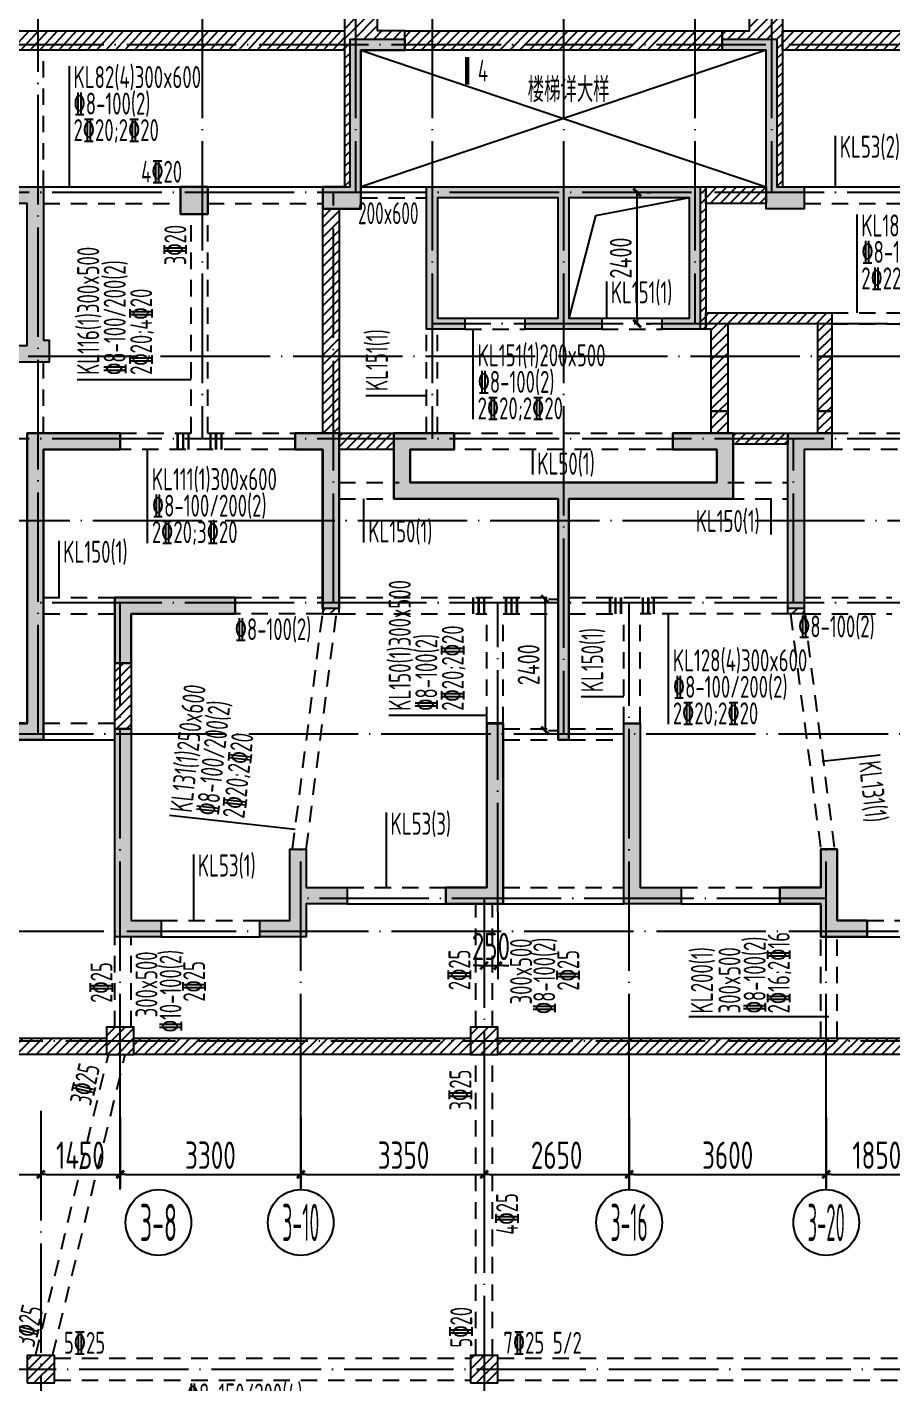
# Model space of a CAD drawing. Header units: millimetres. Extents: x 64473 to 386235, y 427387 to 703525.
# Drawn here: x 202196 to 217996, y 645745 to 670514 of the extents above; entities that cross this region are included whole.
import ezdxf
from ezdxf.enums import TextEntityAlignment as Align

# ---------------------------------------------------------------- set-up
doc = ezdxf.new("R2010")
doc.units = ezdxf.units.MM
doc.header["$LTSCALE"] = 100
doc.header["$PDMODE"] = 35
doc.header["$PDSIZE"] = 200
doc.linetypes.add('3', pattern=[5, 3, -2])
doc.linetypes.add('DOTE', pattern=[2.42, 2, -0.2, 0.02, -0.2])
for name, color, linetype in [('B-DIM', 1, 'Continuous'), ('B-TEXT', 7, 'Continuous'), ('B-开洞', 7, 'Continuous'), ('COLU', 7, 'Continuous'), ('colu-1层', 6, 'Continuous'), ('colu-主楼', 7, 'Continuous'), ('h填实-1层', 254, 'Continuous'), ('h斜线-1层', 7, 'Continuous'), ('h斜线-墙', 7, 'Continuous'), ('h斜线-柱', 7, 'Continuous'), ('L-AXIS', 3, 'Continuous'), ('L-dote', 253, 'DOTE'), ('L-TEXT', 6, 'Continuous'), ('L-箍筋', 1, 'Continuous'), ('Q-门框', 6, 'Continuous'), ('WALL', 3, 'Continuous'), ('wall-主楼', 2, 'Continuous'), ('wall-开洞', 5, 'Continuous'), ('垂直标注', 31, 'Continuous'), ('垂直钢筋', 27, 'Continuous'), ('梁', 4, 'Continuous'), ('梁虚线', 4, '3'), ('水平标注', 2, 'Continuous'), ('水平钢筋', 30, 'Continuous')]:
    doc.layers.add(name, color=color, linetype=linetype)
doc.styles.add('_TCH_AXIS', font='tssdeng.shx', dxfattribs={"width": 0.7, "bigfont": 'tssdchn.shx'})
doc.styles.add('COMPLEX', font='tssdeng.shx', dxfattribs={"width": 0.7, "bigfont": 'tssdchn.shx'})
doc.styles.get("Standard").update_dxf_attribs({"font": 'tssdeng.shx', "width": 0.7, "bigfont": 'tssdchn.shx'})
doc.styles.add('TSSD_Dimension', font='Tssdeng.shx', dxfattribs={"width": 0.7, "bigfont": 'tssdchn.shx'})
doc.dimstyles.new('TSSD_100_100$0', dxfattribs={"dimtxt": 300, "dimasz": 100, "dimexe": 250, "dimexo": 250, "dimgap": 100, "dimtad": 1, "dimdec": 0, "dimzin": 0, "dimdsep": 46, "dimtxsty": 'TSSD_Dimension', "dimblk": '_tsdbk', "dimblk1": '_tsdbk', "dimblk2": '_tsdbk', "dimsah": 1, "dimcen": 0, "dimclrt": 7, "dimadec": 0, "dimazin": 0, "dimtfac": 1, "dimtdec": 0, "dimtix": 1, "dimtmove": 2, "dimatfit": 3, "dimldrblk": '_tsdbk', "dimfxl": 1, "dimtolj": 1, "dimtzin": 0, "dimarcsym": 0})
pattern_1 = [(45, (-467527.32, -323147.44), (-89.802561, 89.802561), [])]
pattern_2 = [(45, (8572.51, -7581.39), (-89.802561, 89.802561), [])]

# ---------------------------------------------------------------- blocks, each defined once
blk = doc.blocks.new('_tsdbk')
blk.add_line((-1, 0), (0, 0))
at = {"const_width": 0.5}
blk.add_lwpolyline([(-0.7, -0.7), (0.7, 0.7)], dxfattribs=at)
blk = doc.blocks.new('*D26')
at = {"layer": 'B-DIM', "color": 0, "lineweight": -2}
for p, q in [((213343, 665195), (213343, 667395)), ((213512, 667495), (213593, 667495)), ((213512, 665095), (213593, 665095))]:
    blk.add_line(p, q, dxfattribs=at)
at = {"layer": 'Defpoints', "color": 0}
for p in [(213262, 667495), (213343, 667495), (213262, 665095)]:
    blk.add_point(p, dxfattribs=at)
at = {"layer": 'B-DIM', "color": 0, "lineweight": -2, "xscale": 100, "yscale": 100, "zscale": 100}
for p, rotation in [((213343, 667495), 90), ((213343, 665095), 270)]:
    blk.add_blockref('_tsdbk', p, dxfattribs=dict(at, rotation=rotation))
at = {"layer": 'B-DIM', "color": 7, "insert": (213043, 666295), "char_height": 400, "attachment_point": 5, "rotation": 90, "style": 'TSSD_Dimension'}
blk.add_mtext('\\A1;2400', dxfattribs=at)
blk = doc.blocks.new('*D34')
at = {"layer": 'B-DIM', "color": 0, "lineweight": -2}
for p, q in [((211659, 659965), (211659, 657765)), ((211722, 660065), (211909, 660065)), ((211722, 657665), (211909, 657665))]:
    blk.add_line(p, q, dxfattribs=at)
at = {"layer": 'Defpoints', "color": 0}
for p in [(211472, 660065), (211472, 657665), (211659, 657665)]:
    blk.add_point(p, dxfattribs=at)
at = {"layer": 'B-DIM', "color": 0, "lineweight": -2, "xscale": 100, "yscale": 100, "zscale": 100}
for p, rotation in [((211659, 660065), 90), ((211659, 657665), 270)]:
    blk.add_blockref('_tsdbk', p, dxfattribs=dict(at, rotation=rotation))
at = {"layer": 'B-DIM', "color": 7, "insert": (211359, 658865), "char_height": 400, "attachment_point": 5, "rotation": 90, "style": 'TSSD_Dimension'}
blk.add_mtext('\\A1;2400', dxfattribs=at)
blk = doc.blocks.new('*D212')
at = {"layer": 'Defpoints', "color": 0}
for p in [(207196, 650853), (210546, 650853), (210546, 649554)]:
    blk.add_point(p, dxfattribs=at)
at = {"layer": 'L-AXIS', "color": 0, "lineweight": -2}
for p, q in [((207196, 650603), (207196, 649304)), ((210546, 650603), (210546, 649304)), ((207296, 649554), (210446, 649554))]:
    blk.add_line(p, q, dxfattribs=at)
at = {"layer": 'L-AXIS', "color": 0, "lineweight": -2, "xscale": 100, "yscale": 100, "zscale": 100, "rotation": 180}
blk.add_blockref('_tsdbk', (207196, 649554), dxfattribs=at)
at = {"layer": 'L-AXIS', "color": 0, "lineweight": -2, "xscale": 100, "yscale": 100, "zscale": 100}
blk.add_blockref('_tsdbk', (210546, 649554), dxfattribs=at)
at = {"layer": 'L-AXIS', "color": 7, "insert": (209074, 649904), "char_height": 500, "attachment_point": 5, "style": 'TSSD_Dimension'}
blk.add_mtext('\\A1;3350', dxfattribs=at)
blk = doc.blocks.new('*D264')
at = {"layer": 'Defpoints', "color": 0}
for p in [(198496, 650853), (202446, 650853), (202446, 649554)]:
    blk.add_point(p, dxfattribs=at)
at = {"layer": 'L-AXIS', "color": 0, "lineweight": -2}
for p, q in [((198496, 650603), (198496, 649304)), ((202446, 650603), (202446, 649304)), ((198596, 649554), (202346, 649554))]:
    blk.add_line(p, q, dxfattribs=at)
at = {"layer": 'L-AXIS', "color": 0, "lineweight": -2, "xscale": 100, "yscale": 100, "zscale": 100, "rotation": 180}
blk.add_blockref('_tsdbk', (198496, 649554), dxfattribs=at)
at = {"layer": 'L-AXIS', "color": 0, "lineweight": -2, "xscale": 100, "yscale": 100, "zscale": 100}
blk.add_blockref('_tsdbk', (202446, 649554), dxfattribs=at)
at = {"layer": 'L-AXIS', "color": 7, "insert": (200471, 649904), "char_height": 500, "attachment_point": 5, "style": 'TSSD_Dimension'}
blk.add_mtext('\\A1;3950', dxfattribs=at)
blk = doc.blocks.new('*D267')
at = {"layer": 'Defpoints', "color": 0}
for p in [(203896, 650853), (207196, 650853), (207196, 649554)]:
    blk.add_point(p, dxfattribs=at)
at = {"layer": 'L-AXIS', "color": 0, "lineweight": -2}
for p, q in [((203896, 650603), (203896, 649304)), ((207196, 650603), (207196, 649304)), ((203996, 649554), (207096, 649554))]:
    blk.add_line(p, q, dxfattribs=at)
at = {"layer": 'L-AXIS', "color": 0, "lineweight": -2, "xscale": 100, "yscale": 100, "zscale": 100, "rotation": 180}
blk.add_blockref('_tsdbk', (203896, 649554), dxfattribs=at)
at = {"layer": 'L-AXIS', "color": 0, "lineweight": -2, "xscale": 100, "yscale": 100, "zscale": 100}
blk.add_blockref('_tsdbk', (207196, 649554), dxfattribs=at)
at = {"layer": 'L-AXIS', "color": 7, "insert": (205546, 649904), "char_height": 500, "attachment_point": 5, "style": 'TSSD_Dimension'}
blk.add_mtext('\\A1;3300', dxfattribs=at)
blk = doc.blocks.new('_AXISO')
blk.add_circle((0, 0), 0.5)
at = {"layer": 'B-TEXT', "style": 'COMPLEX', "width": 1.450893}
blk.add_attdef('A', text='', height=0.56, dxfattribs=at).set_placement((0.249375, -0.28), (0.749375, -0.28), align=Align.FIT)
blk = doc.blocks.new('*D268')
at = {"layer": 'Defpoints', "color": 0}
for p in [(202446, 650853), (203896, 650853), (203896, 649554)]:
    blk.add_point(p, dxfattribs=at)
at = {"layer": 'L-AXIS', "color": 0, "lineweight": -2}
for p, q in [((202446, 650603), (202446, 649304)), ((203896, 650603), (203896, 649304)), ((202546, 649554), (203796, 649554))]:
    blk.add_line(p, q, dxfattribs=at)
at = {"layer": 'L-AXIS', "color": 0, "lineweight": -2, "xscale": 100, "yscale": 100, "zscale": 100, "rotation": 180}
blk.add_blockref('_tsdbk', (202446, 649554), dxfattribs=at)
at = {"layer": 'L-AXIS', "color": 0, "lineweight": -2, "xscale": 100, "yscale": 100, "zscale": 100}
blk.add_blockref('_tsdbk', (203896, 649554), dxfattribs=at)
at = {"layer": 'L-AXIS', "color": 7, "insert": (203171, 649904), "char_height": 500, "attachment_point": 5, "style": 'TSSD_Dimension'}
blk.add_mtext('\\A1;1450', dxfattribs=at)
blk = doc.blocks.new('*D331')
at = {"layer": 'Defpoints', "color": 0}
for p in [(216796, 650853), (218646, 650853), (218646, 649554)]:
    blk.add_point(p, dxfattribs=at)
at = {"layer": 'L-AXIS', "color": 0, "lineweight": -2}
for p, q in [((216796, 650603), (216796, 649304)), ((218646, 650603), (218646, 649304)), ((216896, 649554), (218546, 649554))]:
    blk.add_line(p, q, dxfattribs=at)
at = {"layer": 'L-AXIS', "color": 0, "lineweight": -2, "xscale": 100, "yscale": 100, "zscale": 100, "rotation": 180}
blk.add_blockref('_tsdbk', (216796, 649554), dxfattribs=at)
at = {"layer": 'L-AXIS', "color": 0, "lineweight": -2, "xscale": 100, "yscale": 100, "zscale": 100}
blk.add_blockref('_tsdbk', (218646, 649554), dxfattribs=at)
at = {"layer": 'L-AXIS', "color": 7, "insert": (217721, 649904), "char_height": 500, "attachment_point": 5, "style": 'TSSD_Dimension'}
blk.add_mtext('\\A1;1850', dxfattribs=at)
blk = doc.blocks.new('*D332')
at = {"layer": 'Defpoints', "color": 0}
for p in [(213196, 650853), (216796, 650853), (216796, 649554)]:
    blk.add_point(p, dxfattribs=at)
at = {"layer": 'L-AXIS', "color": 0, "lineweight": -2}
for p, q in [((213196, 650603), (213196, 649304)), ((216796, 650603), (216796, 649304)), ((213296, 649554), (216696, 649554))]:
    blk.add_line(p, q, dxfattribs=at)
at = {"layer": 'L-AXIS', "color": 0, "lineweight": -2, "xscale": 100, "yscale": 100, "zscale": 100, "rotation": 180}
blk.add_blockref('_tsdbk', (213196, 649554), dxfattribs=at)
at = {"layer": 'L-AXIS', "color": 0, "lineweight": -2, "xscale": 100, "yscale": 100, "zscale": 100}
blk.add_blockref('_tsdbk', (216796, 649554), dxfattribs=at)
at = {"layer": 'L-AXIS', "color": 7, "insert": (214996, 649904), "char_height": 500, "attachment_point": 5, "style": 'TSSD_Dimension'}
blk.add_mtext('\\A1;3600', dxfattribs=at)
blk = doc.blocks.new('*D333')
at = {"layer": 'Defpoints', "color": 0}
for p in [(210546, 650853), (213196, 650853), (213196, 649554)]:
    blk.add_point(p, dxfattribs=at)
at = {"layer": 'L-AXIS', "color": 0, "lineweight": -2}
for p, q in [((210546, 650603), (210546, 649304)), ((213196, 650603), (213196, 649304)), ((210646, 649554), (213096, 649554))]:
    blk.add_line(p, q, dxfattribs=at)
at = {"layer": 'L-AXIS', "color": 0, "lineweight": -2, "xscale": 100, "yscale": 100, "zscale": 100, "rotation": 180}
blk.add_blockref('_tsdbk', (210546, 649554), dxfattribs=at)
at = {"layer": 'L-AXIS', "color": 0, "lineweight": -2, "xscale": 100, "yscale": 100, "zscale": 100}
blk.add_blockref('_tsdbk', (213196, 649554), dxfattribs=at)
at = {"layer": 'L-AXIS', "color": 7, "insert": (211871, 649904), "char_height": 500, "attachment_point": 5, "style": 'TSSD_Dimension'}
blk.add_mtext('\\A1;2650', dxfattribs=at)
blk = doc.blocks.new('*D334')
at = {"layer": 'Defpoints', "color": 0}
for p in [(210546, 654595), (210796, 654595), (210796, 653368)]:
    blk.add_point(p, dxfattribs=at)
at = {"layer": 'L-AXIS', "color": 0, "lineweight": -2}
for p, q in [((210546, 654345), (210546, 653118)), ((210796, 654345), (210796, 653118)), ((210446, 653368), (210346, 653368)), ((210546, 653368), (210796, 653368)), ((210896, 653368), (210996, 653368))]:
    blk.add_line(p, q, dxfattribs=at)
at = {"layer": 'L-AXIS', "color": 0, "lineweight": -2, "xscale": 100, "yscale": 100, "zscale": 100}
blk.add_blockref('_tsdbk', (210546, 653368), dxfattribs=at)
at = {"layer": 'L-AXIS', "color": 0, "lineweight": -2, "xscale": 100, "yscale": 100, "zscale": 100, "rotation": 180}
blk.add_blockref('_tsdbk', (210796, 653368), dxfattribs=at)
at = {"layer": 'L-AXIS', "color": 7, "insert": (210671, 653718), "char_height": 500, "attachment_point": 5, "style": 'TSSD_Dimension'}
blk.add_mtext('\\A1;250', dxfattribs=at)

msp = doc.modelspace()

# ---------------------------------------------------------------- hatches: boundary and pattern name
at = {"layer": 'h填实-1层'}
for points in [[(207596.5, 667194.7), (207596.5, 667594.7), (208096.5, 667594.7), (208096.5, 670294.5), (209096.5, 670294.5), (209096.5, 670094.5), (208296.5, 670094.5), (208296.5, 667594.7), (208296.5, 667194.7)], [(215696.5, 667194.7), (215696.5, 667594.7), (215696.5, 670094.5), (214896.5, 670094.5), (214896.5, 670294.5), (215896.5, 670294.6), (215896.5, 667594.7), (216396.5, 667594.7), (216396.5, 667194.7)], [(202596.5, 664794.9), (202596.5, 664394.9), (202496.5, 664394.9), (201646.5, 664394.9), (201646.5, 664694.9), (202196.5, 664694.9), (202196.5, 667294.7), (201496.5, 667294.7), (201496.5, 667594.7), (202496.5, 667594.7), (202496.5, 664794.9)], [(205496.5, 667094.4), (204996.5, 667094.4), (204996.5, 667594.4), (205496.5, 667594.4)], [(209496.5, 664994.7), (209496.5, 667594.2), (212096.4, 667594.5), (214496.5, 667594.3), (214496.5, 664994.7), (213796.5, 664994.7), (213796.5, 665194.7), (214296.5, 665194.7), (214296.5, 667394.7), (212096.4, 667394.5), (212096.4, 665194.7), (212696.5, 665194.7), (212696.5, 664994.7), (212096.4, 664994.7), (211296.5, 664994.7), (211296.5, 665194.7), (211896.4, 665194.7), (211896.4, 667394.5), (209696.5, 667394.7), (209696.5, 665194.7), (210196.5, 665194.7), (210196.5, 664994.7)], [(203896.3, 663094.7), (203896.3, 662794.7), (202496.5, 662794.7), (202496.5, 657494.4), (201096.5, 657494.3), (201096.5, 657794.3), (202196.5, 657794.4), (202196.2, 663094.7)], [(207096.4, 663094.4), (207896.3, 663094.4), (207896.3, 659894.7), (207596.3, 659894.7), (207596.4, 662794.5), (207096.4, 662794.7)], [(208896.5, 663094.9), (209996.6, 663094.9), (209996.6, 662794.9), (209196.5, 662794.9), (209196.5, 662194.7), (212096.6, 662194.7), (214796.8, 662194.8), (214796.8, 662794.9), (213996.6, 662794.9), (213996.6, 663094.9), (215096.8, 663094.9), (215096.8, 661894.8), (212096.6, 661894.7), (212096.6, 657494.7), (211896.6, 657494.7), (211896.6, 661894.7), (208896.5, 661894.7)], [(216096.5, 663094.7), (216896.6, 663094.7), (216896.6, 662794.7), (216396.5, 662794.7), (216396.6, 659895), (216096.6, 659895)], [(205996.4, 660094.7), (205996.4, 659794.7), (204096.3, 659794.7), (204096.3, 658894.4), (203796.3, 658894.4), (203796.3, 660094.7)], [(204096.3, 657694.4), (204096.3, 654194.9), (204646.5, 654194.9), (204646.5, 653894.7), (203796.3, 653894.9), (203796.3, 657694.4)], [(210596.5, 657794.5), (210896.5, 657794.5), (210896.5, 654494.5), (209846.5, 654494.5), (209846.5, 654794.5), (210596.5, 654794.5)], [(213096.5, 657794.5), (213396.5, 657794.5), (213396.5, 654794.5), (214146.5, 654794.5), (214146.5, 654494.5), (213096.5, 654494.5)], [(207296.4, 655494.9), (207296.4, 654794.5), (208046.4, 654794.5), (208046.4, 654494.5), (207296.4, 654494.5), (207296.4, 653894.9), (206446.4, 653894.8), (206446.4, 654194.9), (206996.4, 654194.9), (206996.4, 654694.5), (206996.4, 655494.9)], [(216696.6, 655495), (216996.6, 655495), (216996.6, 654694.6), (216996.6, 654195), (217546.7, 654194.9), (217546.6, 653894.9), (216696.6, 653895), (216696.6, 654494.6), (215946.6, 654494.5), (215946.6, 654794.5), (216696.6, 654794.6)]]:
    msp.add_hatch(color=256, dxfattribs=at).paths.add_polyline_path(points)
at = {"layer": 'h斜线-1层'}
h = msp.add_hatch(dxfattribs=at)
h.set_pattern_fill('ANSI31', color=256, scale=40, angle=-3e-12, style=0)
h.paths.add_polyline_path([(208596.5, 670694.7), (207996.5, 670694.7), (207996.5, 667594.7), (208096.5, 667594.7), (208096.5, 670294.5), (209096.5, 670294.5), (209096.5, 670444.7), (208596.5, 670444.7)])
h = msp.add_hatch(dxfattribs=at)
h.set_pattern_fill('ANSI31', color=256, scale=40, angle=-3e-12, style=0)
h.paths.add_polyline_path([(215996.5, 670694.7), (215396.5, 670694.7), (215396.5, 670444.7), (214896.5, 670444.7), (214896.5, 670294.5), (215896.5, 670294.6), (215896.5, 667594.7), (215996.5, 667594.7)])
h = msp.add_hatch(dxfattribs=at)
h.set_pattern_fill('ANSI31', color=256, scale=40, angle=-3e-12, style=0)
h.paths.add_polyline_path([(214596.5, 667594.7), (214496.5, 667594.7), (214496.5, 664994.7), (214596.5, 664994.7)])
h = msp.add_hatch(dxfattribs=at)
h.set_pattern_fill('ANSI31', color=256, scale=40, angle=-3e-12, style=0)
h.paths.add_polyline_path([(207596.5, 659894.7), (207596.5, 659794.7), (207896.5, 659794.7), (207896.5, 659894.7)])
h = msp.add_hatch(dxfattribs=at)
h.set_pattern_fill('ANSI31', color=256, scale=40, angle=-3e-12, style=0)
h.paths.add_polyline_path([(216396.5, 659794.7), (216396.5, 659895), (216096.5, 659895), (216096.5, 659794.7)])
h = msp.add_hatch(dxfattribs=at)
h.set_pattern_fill('ANSI31', color=256, scale=40, angle=-3e-12, style=0)
h.paths.add_polyline_path([(203896.5, 658894.4), (203796.5, 658894.4), (203796.5, 657694.7), (203896.5, 657694.7)])
h.paths.add_polyline_path([(204096.5, 658894.4), (203896.5, 658894.4), (203896.5, 657694.7), (204096.5, 657694.7)])
at = {"layer": 'h斜线-墙'}
h = msp.add_hatch(dxfattribs=at)
h.set_pattern_fill('ANSI31', color=256, scale=40, angle=2.29877, style=0)
h.set_pattern_definition([(47.298773, (8572.51, -7581.39), (-93.33231, 86.128277), [])])
h.paths.add_polyline_path([(190274.1, 671467.2), (190260.1, 671816.9), (196346.5, 672061.2), (196346.5, 670444.7), (207996.5, 670444.7), (207996.5, 670094.7), (195996.5, 670094.7), (195996.5, 671697)])
h = msp.add_hatch(dxfattribs=at)
h.set_pattern_fill('ANSI31', color=256, scale=40, style=0)
h.set_pattern_definition(pattern_2)
h.paths.add_polyline_path([(209096.5, 670444.7), (214896.5, 670444.7), (214896.5, 670094.7), (209096.5, 670094.7)])
h = msp.add_hatch(dxfattribs=at)
h.set_pattern_fill('ANSI31', color=256, scale=40, style=0)
h.set_pattern_definition(pattern_2)
h.paths.add_polyline_path([(215996.5, 670444.7), (232196.5, 670444.7), (232196.5, 670094.7), (215996.5, 670094.7)])
h = msp.add_hatch(dxfattribs=at)
h.set_pattern_fill('ANSI31', color=256, scale=40, style=0)
h.set_pattern_definition(pattern_2)
h.paths.add_polyline_path([(214596.5, 667594.7), (215696.5, 667594.7), (215696.5, 667294.7), (214596.5, 667294.7)])
h = msp.add_hatch(dxfattribs=at)
h.set_pattern_fill('ANSI31', color=256, scale=40, style=0)
h.set_pattern_definition(pattern_2)
h.paths.add_polyline_path([(207596.5, 667194.7), (207896.5, 667194.7), (207896.5, 663094.7), (207596.5, 663094.7)])
h = msp.add_hatch(dxfattribs=at)
h.set_pattern_fill('ANSI31', color=256, scale=40, style=0)
h.set_pattern_definition(pattern_2)
h.paths.add_polyline_path([(214996.5, 665094.7), (214996.5, 664494.7), (214696.5, 664494.7), (214696.5, 664994.7), (214596.5, 664994.7), (214596.5, 665294.7), (216896.5, 665294.7), (216896.5, 664494.7), (216646.5, 664494.7), (216646.5, 665094.7)])
h = msp.add_hatch(dxfattribs=at)
h.set_pattern_fill('ANSI31', color=256, scale=40, style=0)
h.set_pattern_definition(pattern_2)
h.paths.add_polyline_path([(214696.5, 664494.7), (214996.5, 664494.7), (214996.5, 663494.7), (214696.5, 663494.7)])
h = msp.add_hatch(dxfattribs=at)
h.set_pattern_fill('ANSI31', color=256, scale=40, style=0)
h.set_pattern_definition(pattern_2)
h.paths.add_polyline_path([(216646.5, 664494.7), (216896.5, 664494.7), (216896.5, 663494.7), (216646.5, 663494.7)])
h = msp.add_hatch(dxfattribs=at)
h.set_pattern_fill('ANSI31', color=256, scale=40, style=0)
h.set_pattern_definition(pattern_2)
h.paths.add_polyline_path([(214996.5, 663494.7), (214996.5, 663094.7), (214696.5, 663094.7), (214696.5, 663494.7)])
h = msp.add_hatch(dxfattribs=at)
h.set_pattern_fill('ANSI31', color=256, scale=40, style=0)
h.set_pattern_definition(pattern_2)
h.paths.add_polyline_path([(216896.5, 663494.7), (216896.5, 663094.7), (216646.5, 663094.7), (216646.5, 663494.7)])
h = msp.add_hatch(dxfattribs=at)
h.set_pattern_fill('ANSI31', color=256, scale=40, style=0)
h.set_pattern_definition(pattern_2)
h.paths.add_polyline_path([(207896.5, 663094.7), (208896.5, 663094.9), (208896.5, 662794.9), (207896.5, 662794.7)])
h = msp.add_hatch(dxfattribs=at)
h.set_pattern_fill('ANSI31', color=256, scale=40, style=0)
h.set_pattern_definition(pattern_2)
h.paths.add_polyline_path([(215096.8, 663094.7), (216096.5, 663094.7), (216096.5, 662894.7), (215096.8, 662894.7)])
h = msp.add_hatch(dxfattribs=at)
h.set_pattern_fill('ANSI31', color=256, scale=40, style=0)
h.set_pattern_definition(pattern_2)
h.paths.add_polyline_path([(197196.5, 652044.7), (203646.5, 652044.7), (203646.5, 651744.7), (197196.5, 651744.7)])
h = msp.add_hatch(dxfattribs=at)
h.set_pattern_fill('ANSI31', color=256, scale=40, style=0)
h.set_pattern_definition(pattern_2)
h.paths.add_polyline_path([(204146.5, 652044.7), (210296.5, 652044.7), (210296.5, 651744.7), (204146.5, 651744.7)])
h = msp.add_hatch(dxfattribs=at)
h.set_pattern_fill('ANSI31', color=256, scale=40, style=0)
h.set_pattern_definition(pattern_2)
h.paths.add_polyline_path([(210796.5, 652044.7), (218396.5, 652044.7), (218396.5, 651744.7), (210796.5, 651744.7)])
at = {"layer": 'h斜线-柱'}
h = msp.add_hatch(dxfattribs=at)
h.set_pattern_fill('ANSI31', color=256, scale=40, style=0)
h.set_pattern_definition([(45, (-466077.32, -323147.44), (-89.802561, 89.802561), [])])
h.paths.add_polyline_path([(203646.5, 651744.7), (204146.5, 651744.7), (204146.5, 652244.7), (203646.5, 652244.7)])
h = msp.add_hatch(dxfattribs=at)
h.set_pattern_fill('ANSI31', color=256, scale=40, style=0)
h.set_pattern_definition(pattern_1)
h.paths.add_polyline_path([(210296.5, 651744.7), (210796.5, 651744.7), (210796.5, 652244.7), (210296.5, 652244.7)])
h = msp.add_hatch(dxfattribs=at)
h.set_pattern_fill('ANSI31', color=256, scale=40, style=0)
h.set_pattern_definition(pattern_1)
h.paths.add_polyline_path([(202196.5, 645744.7), (202696.5, 645744.7), (202696.5, 646244.7), (202196.5, 646244.7)])
h = msp.add_hatch(dxfattribs=at)
h.set_pattern_fill('ANSI31', color=256, scale=40, style=0)
h.set_pattern_definition(pattern_1)
h.paths.add_polyline_path([(210296.5, 645744.7), (210796.5, 645744.7), (210796.5, 646244.7), (210296.5, 646244.7)])

# ---------------------------------------------------------------- linework, layer by layer
at = {"layer": 'B-开洞'}
for p, q in [((208296.5, 670094.7), (215696.5, 667594.7)), ((215696.5, 670094.7), (208297.5, 667594.7))]:
    msp.add_line(p, q, dxfattribs=at)
msp.add_lwpolyline([(214296.5, 667394.7), (212584, 667063.7), (212096.5, 665194.7)], dxfattribs=at)
at = {"layer": 'COLU'}
for points in [[(203646.5, 651744.7), (204146.5, 651744.7), (204146.5, 652244.7), (203646.5, 652244.7)], [(210296.5, 651744.7), (210796.5, 651744.7), (210796.5, 652244.7), (210296.5, 652244.7)], [(202196.5, 645744.7), (202696.5, 645744.7), (202696.5, 646244.7), (202196.5, 646244.7)], [(210296.5, 645744.7), (210796.5, 645744.7), (210796.5, 646244.7), (210296.5, 646244.7)]]:
    msp.add_lwpolyline(points, close=True, dxfattribs=at)
at = {"layer": 'colu-1层'}
for points in [[(207596.5, 667194.7), (207596.5, 667594.7), (208096.5, 667594.7), (208096.5, 670294.5), (209096.5, 670294.5), (209096.5, 670094.5), (208296.5, 670094.5), (208296.5, 667594.7), (208296.5, 667194.7)], [(215696.5, 667194.7), (215696.5, 667594.7), (215696.5, 670094.5), (214896.5, 670094.5), (214896.5, 670294.5), (215896.5, 670294.6), (215896.5, 667594.7), (216396.5, 667594.7), (216396.5, 667194.7)], [(202596.5, 664794.9), (202596.5, 664394.9), (202496.5, 664394.9), (201646.5, 664394.9), (201646.5, 664694.9), (202196.5, 664694.9), (202196.5, 667294.7), (201496.5, 667294.7), (201496.5, 667594.7), (202496.5, 667594.7), (202496.5, 664794.9)], [(205496.5, 667094.4), (204996.5, 667094.4), (204996.5, 667594.4), (205496.5, 667594.4)], [(209496.5, 664994.7), (209496.5, 667594.2), (212096.4, 667594.5), (214496.5, 667594.3), (214496.5, 664994.7), (213796.5, 664994.7), (213796.5, 665194.7), (214296.5, 665194.7), (214296.5, 667394.7), (212096.4, 667394.5), (212096.4, 665194.7), (212696.5, 665194.7), (212696.5, 664994.7), (212096.4, 664994.7), (211296.5, 664994.7), (211296.5, 665194.7), (211896.4, 665194.7), (211896.4, 667394.5), (209696.5, 667394.7), (209696.5, 665194.7), (210196.5, 665194.7), (210196.5, 664994.7)], [(203896.3, 663094.7), (203896.3, 662794.7), (202496.5, 662794.7), (202496.5, 657494.4), (201096.5, 657494.3), (201096.5, 657794.3), (202196.5, 657794.4), (202196.2, 663094.7)], [(207096.4, 663094.4), (207896.3, 663094.4), (207896.3, 659894.7), (207596.3, 659894.7), (207596.4, 662794.5), (207096.4, 662794.7)], [(208896.5, 663094.9), (209996.6, 663094.9), (209996.6, 662794.9), (209196.5, 662794.9), (209196.5, 662194.7), (212096.6, 662194.7), (214796.8, 662194.8), (214796.8, 662794.9), (213996.6, 662794.9), (213996.6, 663094.9), (215096.8, 663094.9), (215096.8, 661894.8), (212096.6, 661894.7), (212096.6, 657494.7), (211896.6, 657494.7), (211896.6, 661894.7), (208896.5, 661894.7)], [(216096.5, 663094.7), (216896.6, 663094.7), (216896.6, 662794.7), (216396.5, 662794.7), (216396.6, 659895), (216096.6, 659895)], [(205996.4, 660094.7), (205996.4, 659794.7), (204096.3, 659794.7), (204096.3, 658894.4), (203796.3, 658894.4), (203796.3, 660094.7)], [(204096.3, 657694.4), (204096.3, 654194.9), (204646.5, 654194.9), (204646.5, 653894.7), (203796.3, 653894.9), (203796.3, 657694.4)], [(210596.5, 657794.5), (210896.5, 657794.5), (210896.5, 654494.5), (209846.5, 654494.5), (209846.5, 654794.5), (210596.5, 654794.5)], [(213096.5, 657794.5), (213396.5, 657794.5), (213396.5, 654794.5), (214146.5, 654794.5), (214146.5, 654494.5), (213096.5, 654494.5)], [(207296.4, 655494.9), (207296.4, 654794.5), (208046.4, 654794.5), (208046.4, 654494.5), (207296.4, 654494.5), (207296.4, 653894.9), (206446.4, 653894.8), (206446.4, 654194.9), (206996.4, 654194.9), (206996.4, 654694.5), (206996.4, 655494.9)], [(216696.6, 655495), (216996.6, 655495), (216996.6, 654694.6), (216996.6, 654195), (217546.7, 654194.9), (217546.6, 653894.9), (216696.6, 653895), (216696.6, 654494.6), (215946.6, 654494.5), (215946.6, 654794.5), (216696.6, 654794.6)]]:
    msp.add_lwpolyline(points, close=True, dxfattribs=at)
at = {"layer": 'colu-主楼'}
msp.add_lwpolyline([(204996.5, 667094.7), (205496.5, 667094.7), (205496.5, 667594.7), (204996.5, 667594.7)], close=True, dxfattribs=at)
at = {"layer": 'L-AXIS'}
for p, q in [((203896.5, 649274.8), (203896.5, 650852.6)), ((207196.5, 649274.8), (207196.5, 650852.6)), ((213196.5, 649274.8), (213196.5, 650852.6)), ((216796.5, 649274.8), (216796.5, 650852.6))]:
    msp.add_line(p, q, dxfattribs=at)
at = {"layer": 'L-dote', "ltscale": 10}
for p, q in [((202396.5, 657594.7), (202396.5, 673271.7)), ((205396.5, 673271.7), (205396.5, 662994.7)), ((208196.5, 673271.7), (208196.5, 667494.7)), ((209596.5, 673271.7), (209596.5, 662994.7)), ((211996.5, 673271.7), (211996.5, 657594.7)), ((214396.5, 673271.7), (214396.5, 665094.7)), ((215796.5, 673271.7), (215796.5, 667494.7)), ((189495.4, 670194.7), (242996.5, 670194.7)), ((221596.5, 667494.7), (189495.4, 667494.7)), ((207796.5, 659994.7), (207796.5, 667494.7)), ((232446.5, 665094.7), (209596.5, 665094.7)), ((225996.5, 664494.7), (189495.4, 664494.7)), ((221596.5, 662994.7), (189495.4, 662994.7)), ((216196.5, 659994.7), (216196.5, 662994.7)), ((229596.5, 661494.7), (189495.4, 661494.7)), ((221596.5, 659994.7), (202396.5, 659994.7)), ((203896.5, 650852.6), (203896.5, 659994.7)), ((210796.5, 654344.7), (210796.5, 659994.7)), ((213196.5, 650852.6), (213196.5, 659994.7)), ((232446.5, 657594.7), (189495.4, 657594.7)), ((207196.5, 650852.6), (207196.5, 655494.7)), ((216796.5, 650852.6), (216796.5, 655494.7)), ((216796.5, 654594.7), (207196.5, 654594.7)), ((210546.5, 654594.7), (210546.5, 623994.7)), ((189495.4, 653994.7), (220096.5, 653994.7)), ((190805.6, 651994.7), (366607.1, 651994.7)), ((202446.5, 650713.3), (202446.5, 629124.4)), ((191046.5, 645994.7), (366607.1, 645994.7))]:
    msp.add_line(p, q, dxfattribs=at)
at = {"layer": 'L-TEXT', "const_width": 75}
msp.add_lwpolyline([(210236.2, 669459.8), (210236.2, 669969.4)], dxfattribs=at)
at = {"layer": 'L-箍筋', "const_width": 44.9}
for points in [[(204946.5, 663094.7), (204946.5, 662794.7)], [(205046.5, 663094.7), (205046.5, 662794.7)], [(205146.5, 663094.7), (205146.5, 662794.7)], [(205546.5, 663094.7), (205546.5, 662794.7)], [(205646.5, 663094.7), (205646.5, 662794.7)], [(205746.5, 663094.7), (205746.5, 662794.7)], [(210346.5, 660094.7), (210346.5, 659794.7)], [(210446.5, 660094.7), (210446.5, 659794.7)], [(210546.5, 660094.7), (210546.5, 659794.7)], [(210946.5, 660094.7), (210946.5, 659794.7)], [(211046.5, 660094.7), (211046.5, 659794.7)], [(211146.5, 660094.7), (211146.5, 659794.7)], [(212846.5, 660094.7), (212846.5, 659794.7)], [(212946.5, 660094.7), (212946.5, 659794.7)], [(213046.5, 660094.7), (213046.5, 659794.7)], [(213446.5, 660094.7), (213446.5, 659794.7)], [(213546.5, 660094.7), (213546.5, 659794.7)], [(213646.5, 660094.7), (213646.5, 659794.7)]]:
    msp.add_lwpolyline(points, dxfattribs=at)
at = {"layer": 'Q-门框'}
for points in [[(214696.5, 664494.7), (214996.5, 664494.7), (214996.5, 663494.7), (214696.5, 663494.7)], [(216646.5, 664494.7), (216896.5, 664494.7), (216896.5, 663494.7), (216646.5, 663494.7)]]:
    msp.add_lwpolyline(points, close=True, dxfattribs=at)
at = {"layer": 'WALL'}
msp.add_lwpolyline([(190274.1, 671467.2), (190260.1, 671816.9), (196346.5, 672061.2), (196346.5, 670444.7), (207996.5, 670444.7), (207996.5, 670094.7), (195996.5, 670094.7), (195996.5, 671697), (190274.1, 671467.2)], dxfattribs=at)
for points in [[(209096.5, 670444.7), (214896.5, 670444.7), (214896.5, 670094.7), (209096.5, 670094.7)], [(215996.5, 670444.7), (232196.5, 670444.7), (232196.5, 670094.7), (215996.5, 670094.7)], [(214596.5, 667594.7), (215696.5, 667594.7), (215696.5, 667294.7), (214596.5, 667294.7)], [(207596.5, 667194.7), (207896.5, 667194.7), (207896.5, 663094.7), (207596.5, 663094.7)], [(214996.5, 665094.7), (214996.5, 664494.7), (214696.5, 664494.7), (214696.5, 664994.7), (214596.5, 664994.7), (214596.5, 665294.7), (216896.5, 665294.7), (216896.5, 664494.7), (216646.5, 664494.7), (216646.5, 665094.7)], [(214996.5, 663494.7), (214996.5, 663094.7), (214696.5, 663094.7), (214696.5, 663494.7)], [(216896.5, 663494.7), (216896.5, 663094.7), (216646.5, 663094.7), (216646.5, 663494.7)], [(207896.5, 663094.7), (208896.5, 663094.9), (208896.5, 662794.9), (207896.5, 662794.7)], [(215096.8, 663094.7), (216096.5, 663094.7), (216096.5, 662894.7), (215096.8, 662894.7)], [(197196.5, 652044.7), (203646.5, 652044.7), (203646.5, 651744.7), (197196.5, 651744.7)], [(204146.5, 652044.7), (210296.5, 652044.7), (210296.5, 651744.7), (204146.5, 651744.7)], [(210796.5, 652044.7), (218396.5, 652044.7), (218396.5, 651744.7), (210796.5, 651744.7)]]:
    msp.add_lwpolyline(points, close=True, dxfattribs=at)
at = {"layer": 'wall-主楼'}
for points in [[(207596.5, 667194.7), (208296.5, 667194.7), (208296.5, 670094.7), (209096.5, 670094.7), (209096.5, 670444.7), (208596.5, 670444.7), (208596.5, 670694.7), (207996.5, 670694.7), (207996.5, 667594.7), (207596.5, 667594.7)], [(216396.5, 667194.7), (215696.5, 667194.7), (215696.5, 670094.7), (214896.5, 670094.7), (214896.5, 670444.7), (215396.5, 670444.7), (215396.5, 670694.7), (215996.5, 670694.7), (215996.5, 667594.7), (216396.5, 667594.7)], [(202196.5, 664694.7), (202196.5, 667294.7), (201496.5, 667294.7), (201496.5, 667594.7), (202496.5, 667594.7), (202496.5, 664794.7), (202596.5, 664794.7), (202596.5, 664394.7), (201646.5, 664394.7), (201646.5, 664694.7)], [(203896.5, 663094.7), (202196.5, 663094.7), (202196.5, 657794.7), (201096.5, 657794.7), (201096.5, 657494.7), (202496.5, 657494.7), (202496.5, 662794.7), (203896.5, 662794.7)], [(207896.5, 663094.7), (207096.5, 663094.7), (207096.5, 662794.7), (207596.5, 662794.7), (207596.5, 659794.7), (207896.5, 659794.7)], [(212096.5, 657494.7), (212096.5, 661894.7), (215096.8, 661894.7), (215096.8, 663094.7), (213996.5, 663094.7), (213996.5, 662794.7), (214796.8, 662794.7), (214796.8, 662194.7), (209196.5, 662194.7), (209196.5, 662794.7), (209996.5, 662794.7), (209996.5, 663094.7), (208896.5, 663094.7), (208896.5, 661894.7), (211896.5, 661894.7), (211896.5, 657494.7)], [(216096.5, 663094.7), (216896.5, 663094.7), (216896.5, 662794.7), (216396.5, 662794.7), (216396.5, 659794.7), (216096.5, 659794.7)], [(204096.5, 658894.7), (204096.5, 659794.7), (205996.5, 659794.7), (205996.5, 660094.7), (203796.5, 660094.7), (203796.5, 658894.7)], [(203796.5, 653894.7), (203796.5, 657694.7), (204096.5, 657694.7), (204096.5, 654194.7), (204646.5, 654194.7), (204646.5, 653894.7)], [(210596.5, 654794.7), (209846.5, 654794.7), (209846.5, 654494.7), (210896.5, 654494.7), (210896.5, 657794.7), (210596.5, 657794.7)], [(214146.5, 654494.7), (213096.5, 654494.7), (213096.5, 657794.7), (213396.5, 657794.7), (213396.5, 654794.7), (214146.5, 654794.7)], [(207296.5, 653894.7), (206446.5, 653894.7), (206446.5, 654194.7), (206996.5, 654194.7), (206996.5, 655494.7), (207296.5, 655494.7), (207296.5, 654794.7), (208046.5, 654794.7), (208046.5, 654494.7), (207296.5, 654494.7)], [(216696.5, 654494.7), (216696.5, 653894.7), (217546.5, 653894.7), (217546.5, 654194.7), (216996.5, 654194.7), (216996.5, 655494.7), (216696.5, 655494.7), (216696.5, 654794.7), (215946.5, 654794.7), (215946.5, 654494.7)]]:
    msp.add_lwpolyline(points, close=True, dxfattribs=at)
msp.add_lwpolyline([(210196.5, 664994.7), (209496.5, 664994.7), (209496.5, 667594.7), (214596.5, 667594.7), (214596.5, 664994.7), (213796.5, 664994.7), (213796.5, 665194.7), (214296.5, 665194.7), (214296.5, 667394.7), (212096.5, 667394.7), (212096.5, 665194.7), (212696.5, 665194.7), (212696.5, 664994.7), (211296.5, 664994.7), (211296.5, 665194.7), (211896.5, 665194.7), (211896.5, 667394.7), (209696.5, 667394.7), (209696.5, 665194.7), (210196.5, 665194.7), (210196.5, 664994.7)], dxfattribs=at)
at = {"layer": 'wall-开洞'}
msp.add_lwpolyline([(203796.5, 658894.7), (204096.5, 658894.7), (204096.5, 657694.7), (203796.5, 657694.7)], close=True, dxfattribs=at)
at = {"layer": '垂直标注'}
for p, q in [((203110.9, 664078.9), (205196.5, 664078.9)), ((208384.1, 663784), (209496.5, 663784)), ((212320.6, 658285.3), (213096.5, 658285.3)), ((208804, 657943), (210596.5, 657943)), ((217781.7, 657211.8), (216724, 657094.3)), ((204796.6, 656117.1), (207091.6, 655862.1)), ((216846.5, 652432.2), (214286.5, 652434.2))]:
    msp.add_line(p, q, dxfattribs=at)
at = {"layer": '梁'}
for p, q in [((202496.5, 667594.7), (204996.5, 667594.7)), ((205496.5, 667594.7), (207596.5, 667594.7)), ((208297.5, 667594.7), (209496.5, 667594.7)), ((216396.5, 667594.7), (218496.5, 667594.7)), ((210196.5, 665194.7), (211296.5, 665194.7)), ((212696.5, 665194.7), (213796.5, 665194.7)), ((202496.5, 657494.7), (203796.5, 657494.7)), ((208046.5, 654494.7), (209846.5, 654494.7)), ((210896.5, 654494.7), (213096.5, 654494.7)), ((214146.5, 654494.7), (215946.5, 654494.7)), ((204646.5, 653894.7), (206446.5, 653894.7)), ((217546.5, 653894.7), (219346.5, 653894.7))]:
    msp.add_line(p, q, dxfattribs=at)
at = {"layer": '梁虚线'}
for p, q in [((202496.5, 667594.7), (202496.5, 670094.7)), ((202496.5, 667294.7), (204996.5, 667294.7)), ((205496.5, 667294.7), (207596.5, 667294.7)), ((208297.5, 667394.7), (209496.5, 667394.7)), ((216396.5, 667294.7), (218496.5, 667294.7)), ((205196.5, 663094.7), (205196.5, 667094.7)), ((205496.5, 663094.7), (205496.5, 667094.7)), ((216896.5, 665294.7), (218496.5, 665294.7)), ((216896.5, 665094.7), (218496.5, 665094.7)), ((209496.5, 663094.7), (209496.5, 664994.7)), ((209696.5, 663094.7), (209696.5, 664994.7)), ((210196.5, 664994.7), (211296.5, 664994.7)), ((212696.5, 664994.7), (213796.5, 664994.7)), ((202496.5, 663094.7), (202496.5, 664394.7)), ((203896.5, 663094.7), (205196.5, 663094.7)), ((205496.5, 663094.7), (207096.5, 663094.7)), ((209996.5, 663094.7), (213996.5, 663094.7)), ((216896.5, 663094.7), (218496.5, 663094.7)), ((207096.5, 662794.7), (203896.5, 662794.7)), ((213996.5, 662794.7), (209996.5, 662794.7)), ((220096.5, 662794.7), (216896.5, 662794.7)), ((207896.5, 662194.7), (208996.5, 662194.7)), ((214996.5, 662194.7), (216096.5, 662194.7)), ((207896.5, 661894.7), (208996.5, 661894.7)), ((214996.5, 661894.7), (216096.5, 661894.7)), ((202496.5, 660094.7), (203796.5, 660094.7)), ((205996.5, 660094.7), (207596.5, 660094.7)), ((207896.5, 660094.7), (211896.5, 660094.7)), ((212096.5, 660094.7), (216096.5, 660094.7)), ((216396.5, 660094.7), (217996.5, 660094.7)), ((202496.5, 659794.7), (203796.5, 659794.7)), ((207596.5, 659794.7), (205996.5, 659794.7)), ((207044.4, 655494.7), (207596.5, 659794.7)), ((207296.5, 655494.7), (207848.5, 659794.7)), ((207896.5, 659794.7), (210596.5, 659794.7)), ((210596.5, 657794.7), (210596.5, 659794.7)), ((210896.5, 657794.7), (210896.5, 659794.7)), ((210896.5, 659794.7), (211896.5, 659794.7)), ((212096.5, 659794.7), (213096.5, 659794.7)), ((213096.5, 657794.7), (213096.5, 659794.7)), ((216096.5, 659794.7), (213396.5, 659794.7)), ((213396.5, 657794.7), (213396.5, 659794.7)), ((216144.4, 659794.7), (216696.5, 655491.5)), ((216396.5, 659794.7), (216947.4, 655500.2)), ((216396.5, 659794.7), (217996.5, 659794.7)), ((202496.5, 657794.7), (203796.5, 657794.7)), ((210896.5, 657694.7), (211896.5, 657694.7)), ((212096.5, 657694.7), (213096.5, 657694.7)), ((210896.5, 657494.7), (211896.5, 657494.7)), ((212096.5, 657494.7), (213096.5, 657494.7)), ((208046.5, 654794.7), (209846.5, 654794.7)), ((210896.5, 654794.7), (213096.5, 654794.7)), ((214146.5, 654794.7), (215946.5, 654794.7)), ((210396.5, 652244.7), (210396.5, 654494.7)), ((210696.5, 652244.7), (210696.5, 654494.7)), ((204646.5, 654194.7), (206446.5, 654194.7)), ((217546.5, 654194.7), (219346.5, 654194.7)), ((203796.5, 652244.7), (203796.5, 653894.7)), ((204096.5, 652244.7), (204096.5, 653894.7)), ((216696.5, 652044.7), (216696.5, 653894.7)), ((216996.5, 652044.7), (216996.5, 653894.7)), ((202352.6, 646244.7), (203681.8, 651744.7)), ((202661.2, 646244.7), (203990.4, 651744.7)), ((210396.5, 646244.7), (210396.5, 651744.7)), ((210696.5, 646244.7), (210696.5, 651744.7)), ((202696.5, 646194.7), (210296.5, 646194.7)), ((210796.5, 646194.7), (218396.5, 646194.7)), ((202696.5, 645794.7), (210296.5, 645794.7)), ((210796.5, 645794.7), (218396.5, 645794.7))]:
    msp.add_line(p, q, dxfattribs=at)
at = {"layer": '水平标注'}
for p, q in [((202963.3, 669802.9), (202963.3, 667594.7)), ((216962.6, 668529.3), (216962.6, 667594.7)), ((217356.9, 667090.7), (217356.9, 665294.7)), ((212780.4, 665869.5), (212780.4, 665194.7)), ((210346.7, 663348.8), (210346.7, 664994.7)), ((204395.3, 661087), (204395.3, 662794.7)), ((211436.9, 662338.6), (211436.9, 662794.7)), ((208351, 661099.5), (208351, 661894.7)), ((215789.9, 661246.2), (215789.9, 661894.7)), ((202775.1, 661129.8), (202775.1, 660094.7)), ((213914, 657777.1), (213914, 659794.7)), ((208755.1, 656163), (208755.1, 654794.7)), ((205235.2, 655399), (205235.2, 654194.7))]:
    msp.add_line(p, q, dxfattribs=at)

# ---------------------------------------------------------------- block references
at = {"layer": 'L-AXIS'}
ref = msp.add_blockref('_AXISO', (204596.5, 648674.8), dxfattribs=dict(at, xscale=1199.999999999997, yscale=1200, zscale=1200, rotation=359.9996457873818))
ref.add_attrib('A', '3-8', dxfattribs={"color": 7, "height": 678.82, "rotation": 359.99965, "style": '_TCH_AXIS', "width": 0.355932}).set_placement((204257.1, 648335.4), (204935.9, 648335.4), align=Align.FIT)
ref = msp.add_blockref('_AXISO', (207196.5, 648674.8), dxfattribs=dict(at, xscale=1199.999999999997, yscale=1200, zscale=1200, rotation=359.9996457873818))
ref.add_attrib('A', '3-10', dxfattribs={"color": 7, "height": 678.82, "rotation": 359.99965, "style": '_TCH_AXIS', "width": 0.283784}).set_placement((206857.1, 648335.4), (207535.9, 648335.4), align=Align.FIT)
ref = msp.add_blockref('_AXISO', (213196.5, 648674.8), dxfattribs=dict(at, xscale=1199.999999999997, yscale=1200, zscale=1200, rotation=359.9996457873818))
ref.add_attrib('A', '3-16', dxfattribs={"color": 7, "height": 678.82, "rotation": 359.99965, "style": '_TCH_AXIS', "width": 0.283784}).set_placement((212857.1, 648335.4), (213535.9, 648335.4), align=Align.FIT)
ref = msp.add_blockref('_AXISO', (216796.5, 648674.8), dxfattribs=dict(at, xscale=1199.999999999997, yscale=1200, zscale=1200, rotation=359.9996457873818))
ref.add_attrib('A', '3-20', dxfattribs={"color": 7, "height": 678.82, "rotation": 359.99965, "style": '_TCH_AXIS', "width": 0.265823}).set_placement((216457.1, 648335.4), (217135.9, 648335.4), align=Align.FIT)

# ---------------------------------------------------------------- texts
at = {"layer": 'B-开洞', "width": 0.7}
msp.add_text('楼梯详大样', height=450, rotation=360, dxfattribs=at).set_placement((211342.6, 669143.6, 0))
at = {"layer": 'L-TEXT', "width": 0.65}
msp.add_text('4', height=400, rotation=0.00006, dxfattribs=at).set_placement((210432.8, 669518.7))
at = {"layer": '垂直标注', "width": 0.65}
for s, height, rotation, p in [('KL116(1)300x500', 403, 90, (203513.9, 664159.5)), ('%%1328-100/200(2)', 402, 90, (203997.5, 664159.5)), ('2%%13320;4%%13320', 401, 90, (204481.1, 664159.5)), ('KL151(1)', 403, 90, (208787.1, 663864.6)), ('KL150(1)300x500', 403, 90, (209207, 658023.6)), ('%%1328-100(2)', 402, 90, (209690.6, 658023.6)), ('2%%13320;2%%13320', 401, 90, (210174.2, 658023.6)), ('KL150(1)', 401, 90, (212721.6, 658365.5)), ('KL131(1)250x600', 403, 83.65982, (205205, 656152.6)), ('%%1328-100/200(2)', 402, 83.65982, (205684.5, 656099.3)), ('2%%13320;2%%13320', 401, 83.65982, (206163.9, 656046.1)), ('KL131(1)', 403, 276.34019, (217390.1, 657087.2)), ('2%%13316;2%%13316', 401, 90, (216129.3, 652495.3)), ('KL200(1)', 403, 90, (214726.5, 652494.6)), ('300x500', 402, 90, (215230.8, 652494.9)), ('%%1328-100(2)', 402, 90, (215689.3, 652494.9))]:
    msp.add_text(s, height=height, rotation=rotation, dxfattribs=at).set_placement(p)
at = {"layer": '垂直钢筋', "color": 0, "width": 0.65}
for s, rotation, p in [('3%%13320', 90, (205104, 666164.9)), ('300x500', 90, (211419.7, 652659.3)), ('%%1328-100(2)', 90, (211845.3, 652483.1)), ('300x500', 90, (204577, 652423.3)), ('%%13210-100(2)', 90, (205017, 652152)), ('2%%13325', 90, (205448.7, 652709.4)), ('2%%13325', 90, (210294.9, 652919.1)), ('2%%13325', 90, (212282.9, 652911.8)), ('2%%13325', 90, (203755, 652688.5)), ('3%%13325', 76.41401, (203359.8, 650792.4)), ('3%%13325', 90, (210312.9, 650721.4)), ('4%%13325', 90, (211166.3, 648451.8)), ('3%%13325', 76.41401, (202323.3, 646379.8)), ('5%%13320', 90, (210328, 646390.1))]:
    msp.add_text(s, height=400, rotation=rotation, dxfattribs=at).set_placement(p)
at = {"layer": '水平标注', "width": 0.65}
for s, height, p in [('KL82(4)300x600', 403, (203043.9, 669399.9)), ('%%1328-100(2)', 402, (203043.9, 668916.3)), ('2%%13320;2%%13320', 401, (203043.9, 668432.7)), ('KL53(2)', 403, (217043.2, 668126.3)), ('KL185(1)200x500', 403, (217437.3, 666688.7)), ('%%1328-100(2)', 402, (217437.3, 666206.3)), ('2%%13222;2%%13320', 401, (217437.3, 665723.9)), ('KL151(1)', 401, (212860.6, 665468.5)), ('KL151(1)200x500', 403, (210427.3, 664316)), ('%%1328-100(2)', 402, (210427.3, 663832.4)), ('2%%13320;2%%13320', 401, (210427.3, 663348.8)), ('KL50(1)', 403, (211517.5, 662338.6)), ('KL111(1)300x600', 403, (204475.9, 662054.2)), ('%%1328-100/200(2)', 402, (204475.9, 661570.6)), ('KL150(1)', 401, (214412.3, 661291.2)), ('2%%13320;3%%13320', 401, (204475.9, 661087)), ('KL150(1)', 401, (208431.2, 661099.5)), ('KL150(1)', 403, (202855.7, 660726.8)), ('KL128(4)300x600', 403, (213994.6, 658744.3)), ('%%1328-100/200(2)', 402, (213994.6, 658260.7)), ('2%%13320;2%%13320', 401, (213994.6, 657777.1)), ('KL53(3)', 403, (208835.7, 655760)), ('KL53(1)', 403, (205315.8, 654996))]:
    msp.add_text(s, height=height, dxfattribs=at).set_placement(p)
at = {"layer": '水平钢筋', "color": 0}
for s, width, p in [('4%%13320', 0.65, (204279.1, 667673)), ('200x600', 0.6, (208242.2, 666914)), ('%%1328-100(2)', 0.65, (205991.2, 659314.2)), ('%%1328-100(2)', 0.65, (216284.2, 659366.3)), ('5%%13325', 0.65, (202869.1, 646277.4)), ('7%%13325 5/2', 0.65, (210898.4, 646277.4)), ('%%1328-150/200(4)', 0.65, (205114.9, 645333.6))]:
    msp.add_text(s, height=400, dxfattribs=dict(at, width=width)).set_placement(p)

# ---------------------------------------------------------------- dimensions: what is measured, and where the dimension line sits
at = {"layer": 'B-DIM'}
for base, p1, p2, picture, middle in [((213343.4, 667494.7), (213261.9, 665094.7), (213261.9, 667494.7), '*D26', (213043.4, 666294.7)), ((211659.1, 657664.7), (211472.2, 660064.7), (211472.2, 657664.7), '*D34', (211359.1, 658864.7))]:
    dim = msp.add_linear_dim(base=base, p1=p1, p2=p2, angle=90, dimstyle='TSSD_100_100$0', override={"dimtxt": 400}, dxfattribs=at)
    dim.commit()
    dim.dimension.update_dxf_attribs({"geometry": picture, "text_midpoint": middle})
at = {"layer": 'L-AXIS'}
for base, p1, p2, picture, middle in [((210796.5, 653367.7), (210546.5, 654594.7), (210796.5, 654594.7), '*D334', (210671.5, 653717.7)), ((202446.5, 649554.2), (198496.5, 650852.6), (202446.5, 650852.6), '*D264', (200471.5, 649904.2)), ((203896.5, 649554.2), (202446.5, 650852.6), (203896.5, 650852.6), '*D268', (203171.5, 649904.2)), ((207196.5, 649554.2), (203896.5, 650852.6), (207196.5, 650852.6), '*D267', (205546.5, 649904.2)), ((213196.5, 649554.2), (210546.5, 650852.6), (213196.5, 650852.6), '*D333', (211871.5, 649904.2)), ((216796.5, 649554.2), (213196.5, 650852.6), (216796.5, 650852.6), '*D332', (214996.5, 649904.2)), ((218646.5, 649554.2), (216796.5, 650852.6), (218646.5, 650852.6), '*D331', (217721.5, 649904.2))]:
    dim = msp.add_linear_dim(base=base, p1=p1, p2=p2, dimstyle='TSSD_100_100$0', override={"dimtxt": 500}, dxfattribs=at)
    dim.commit()
    dim.dimension.update_dxf_attribs({"geometry": picture, "text_midpoint": middle})
dim = msp.add_linear_dim(base=(210546.5, 649554.2), p1=(207196.5, 650852.6), p2=(210546.5, 650852.6), dimstyle='TSSD_100_100$0', override={"dimtxt": 500}, dxfattribs=at)
dim.commit()
dim.dimension.update_dxf_attribs({"geometry": '*D212', "text_midpoint": (209074.2, 649904.2), "dimtype": 160})

doc.saveas('drawing.dxf')
